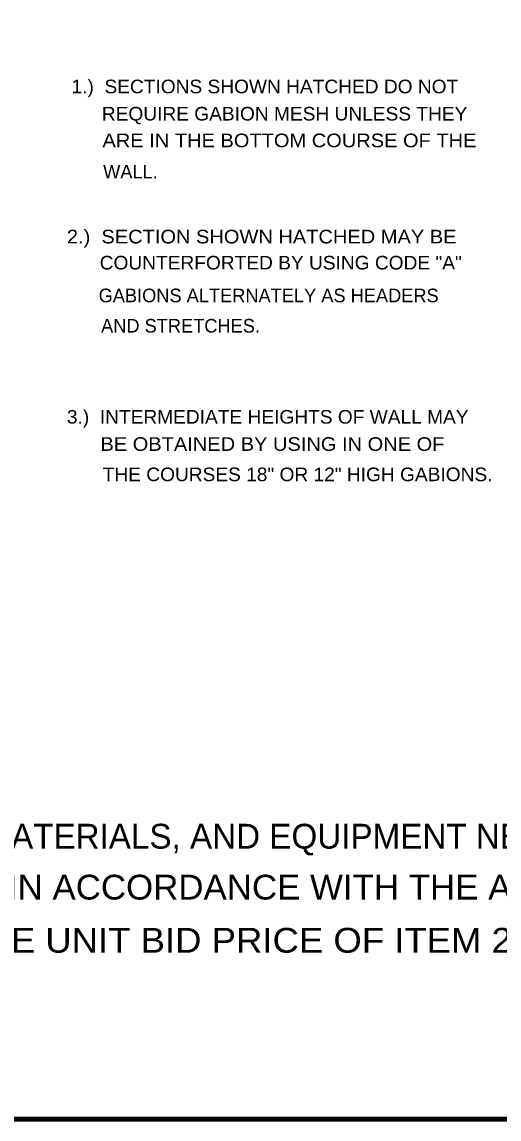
# Model space of a CAD drawing. Extents: x -8731 to 3768, y -70200 to -56618.
# Drawn here: x 2662 to 2987, y -70160 to -69411 of the extents above; entities that cross this region are included whole.
import ezdxf

# ---------------------------------------------------------------- set-up
doc = ezdxf.new("R2010")
doc.units = 0
doc.header["$LTSCALE"] = 4
doc.layers.add('1', color=7, linetype='Continuous', lineweight=13)
doc.layers.add('3', color=7, linetype='Continuous', lineweight=35)

msp = doc.modelspace()

# ---------------------------------------------------------------- linework, layer by layer
at = {"layer": '1', "lineweight": 100}
msp.add_lwpolyline([(2225.1, -69142.3), (2225.1, -70160.24), (3715.86, -70160.24)], dxfattribs=at)

# ---------------------------------------------------------------- texts
at = {"layer": '3'}
for s, height, width, p in [('1.)  SECTIONS SHOWN HATCHED DO NOT', 9.3, 1.05, (2695.5, -69459.3)), ('REQUIRE GABION MESH UNLESS THEY', 9.3, 1.05, (2716.22, -69477.9)), ('ARE IN THE BOTTOM COURSE OF THE', 9.3, 1.1, (2716.66, -69496.16)), ('2.)  SECTION SHOWN HATCHED MAY BE ', 9.3, 1.1, (2692.36, -69561.9)), ('COUNTERFORTED BY USING CODE "A"', 9.3, 1.05, (2714.76, -69579.7)), ('3.)  INTERMEDIATE HEIGHTS OF WALL MAY ', 9.3, 1.05, (2692.36, -69685.04)), ('BE OBTAINED BY USING IN ONE OF', 9.3, 1.1, (2715.26, -69703.64)), ('THE COURSES 18" OR 12" HIGH GABIONS.', 9.3, 1.05, (2716.82, -69724.36)), ('CONSTRUCT THE GABIONS IN ACCORDANCE WITH THE ATTACHED DETAIL', 16.95, 1.05, (2326.82, -70010.24)), ('SHALL BE INCLUDED IN THE UNIT BID PRICE OF ITEM 218003-000.', 16.95, 1.1, (2328.46, -70046.56))]:
    msp.add_text(s, height=height, dxfattribs=dict(at, width=width)).set_placement(p)
for s, height, p in [('WALL.', 9.3, (2717.1, -69517.5)), ('GABIONS ALTERNATELY AS HEADERS', 9.3, (2714.02, -69602.1)), ('AND STRETCHES.', 9.3, (2715.7, -69622.8)), ('THE COST FOR ALL LABOR, MATERIALS, AND EQUIPMENT NECESSARY TO', 16.95, (2324.26, -69975.44))]:
    msp.add_text(s, height=height, dxfattribs=at).set_placement(p)

doc.saveas('drawing.dxf')
